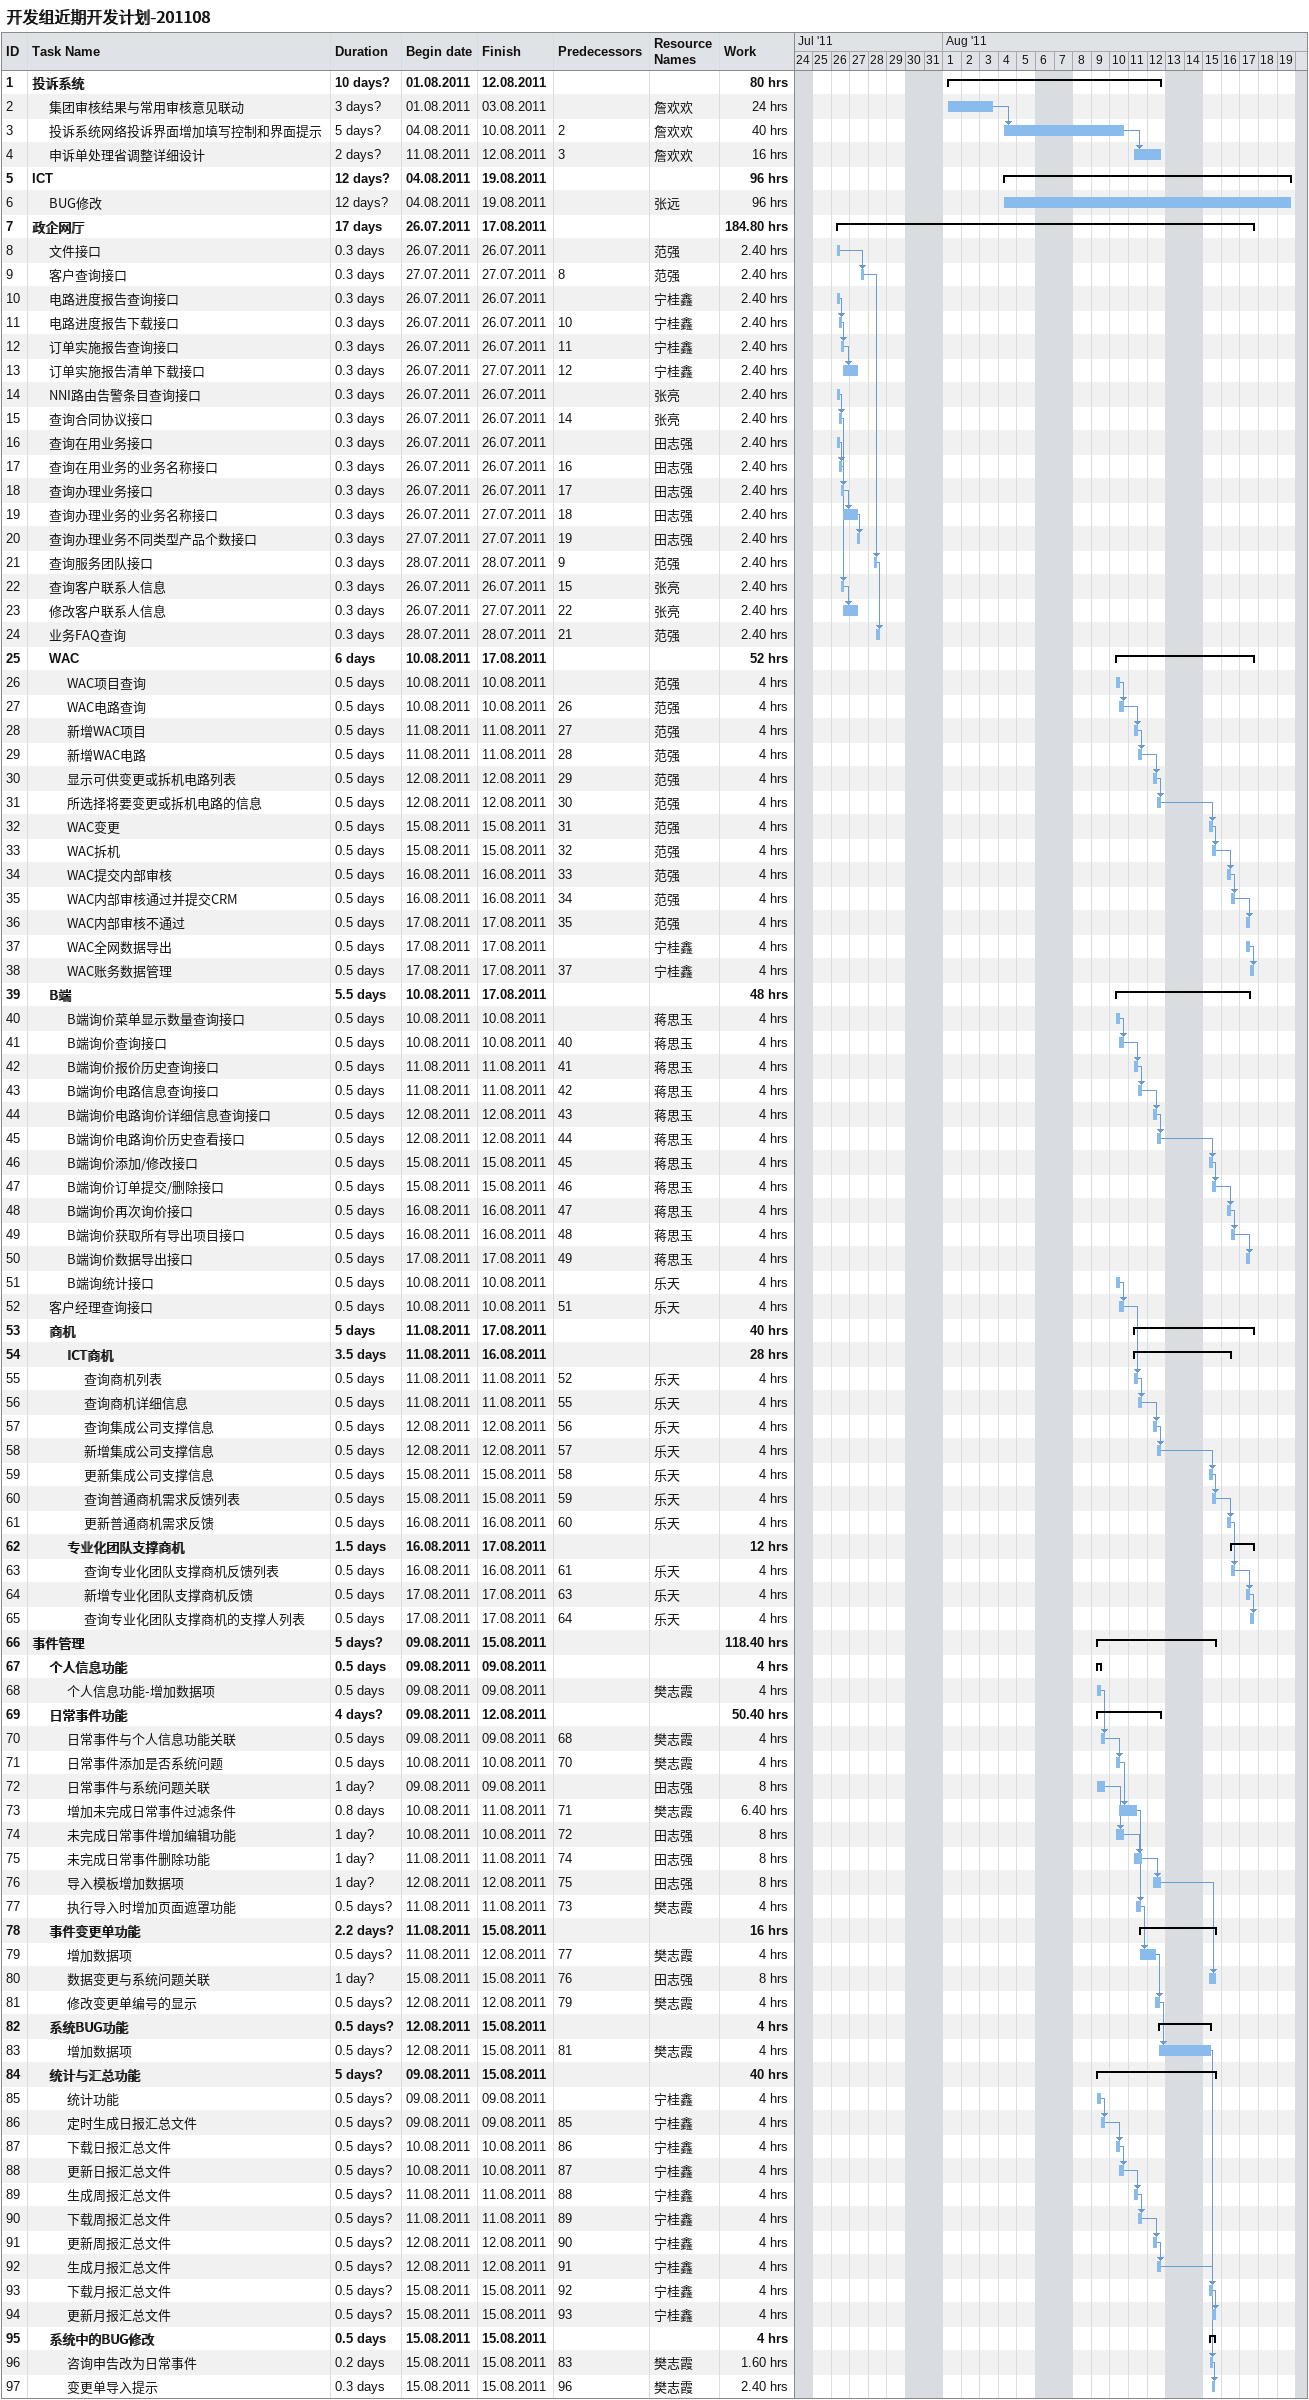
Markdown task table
开发组近期开发计划-201108

| ID | Level | Task | Duration | Start | Finish | Predecessors | Resources | Work (h) |
|---|---|---|---|---|---|---|---|---|
| 1 | 1 | **投诉系统** | 10d? | 2011-08-01 | 2011-08-12 |  |  | 80 |
| 2 | 2 | 集团审核结果与常用审核意见联动 | 3d? | 2011-08-01 | 2011-08-03 |  | 詹欢欢 | 24 |
| 3 | 2 | 投诉系统网络投诉界面增加填写控制和界面提示 | 5d? | 2011-08-04 | 2011-08-10 | 2 | 詹欢欢 | 40 |
| 4 | 2 | 申诉单处理省调整详细设计 | 2d? | 2011-08-11 | 2011-08-12 | 3 | 詹欢欢 | 16 |
| 5 | 1 | **ICT** | 12d? | 2011-08-04 | 2011-08-19 |  |  | 96 |
| 6 | 2 | BUG修改 | 12d? | 2011-08-04 | 2011-08-19 |  | 张远 | 96 |
| 7 | 1 | **政企网厅** | 17d | 2011-07-26 | 2011-08-17 |  |  | 184.80 |
| 8 | 2 | 文件接口 | 0.3d | 2011-07-26 | 2011-07-26 |  | 范强 | 2.40 |
| 9 | 2 | 客户查询接口 | 0.3d | 2011-07-27 | 2011-07-27 | 8 | 范强 | 2.40 |
| 10 | 2 | 电路进度报告查询接口 | 0.3d | 2011-07-26 | 2011-07-26 |  | 宁桂鑫 | 2.40 |
| 11 | 2 | 电路进度报告下载接口 | 0.3d | 2011-07-26 | 2011-07-26 | 10 | 宁桂鑫 | 2.40 |
| 12 | 2 | 订单实施报告查询接口 | 0.3d | 2011-07-26 | 2011-07-26 | 11 | 宁桂鑫 | 2.40 |
| 13 | 2 | 订单实施报告清单下载接口 | 0.3d | 2011-07-26 | 2011-07-27 | 12 | 宁桂鑫 | 2.40 |
| 14 | 2 | NNI路由告警条目查询接口 | 0.3d | 2011-07-26 | 2011-07-26 |  | 张亮 | 2.40 |
| 15 | 2 | 查询合同协议接口 | 0.3d | 2011-07-26 | 2011-07-26 | 14 | 张亮 | 2.40 |
| 16 | 2 | 查询在用业务接口 | 0.3d | 2011-07-26 | 2011-07-26 |  | 田志强 | 2.40 |
| 17 | 2 | 查询在用业务的业务名称接口 | 0.3d | 2011-07-26 | 2011-07-26 | 16 | 田志强 | 2.40 |
| 18 | 2 | 查询办理业务接口 | 0.3d | 2011-07-26 | 2011-07-26 | 17 | 田志强 | 2.40 |
| 19 | 2 | 查询办理业务的业务名称接口 | 0.3d | 2011-07-26 | 2011-07-27 | 18 | 田志强 | 2.40 |
| 20 | 2 | 查询办理业务不同类型产品个数接口 | 0.3d | 2011-07-27 | 2011-07-27 | 19 | 田志强 | 2.40 |
| 21 | 2 | 查询服务团队接口 | 0.3d | 2011-07-28 | 2011-07-28 | 9 | 范强 | 2.40 |
| 22 | 2 | 查询客户联系人信息 | 0.3d | 2011-07-26 | 2011-07-26 | 15 | 张亮 | 2.40 |
| 23 | 2 | 修改客户联系人信息 | 0.3d | 2011-07-26 | 2011-07-27 | 22 | 张亮 | 2.40 |
| 24 | 2 | 业务FAQ查询 | 0.3d | 2011-07-28 | 2011-07-28 | 21 | 范强 | 2.40 |
| 25 | 2 | **WAC** | 6d | 2011-08-10 | 2011-08-17 |  |  | 52 |
| 26 | 3 | WAC项目查询 | 0.5d | 2011-08-10 | 2011-08-10 |  | 范强 | 4 |
| 27 | 3 | WAC电路查询 | 0.5d | 2011-08-10 | 2011-08-10 | 26 | 范强 | 4 |
| 28 | 3 | 新增WAC项目 | 0.5d | 2011-08-11 | 2011-08-11 | 27 | 范强 | 4 |
| 29 | 3 | 新增WAC电路 | 0.5d | 2011-08-11 | 2011-08-11 | 28 | 范强 | 4 |
| 30 | 3 | 显示可供变更或拆机电路列表 | 0.5d | 2011-08-12 | 2011-08-12 | 29 | 范强 | 4 |
| 31 | 3 | 所选择将要变更或拆机电路的信息 | 0.5d | 2011-08-12 | 2011-08-12 | 30 | 范强 | 4 |
| 32 | 3 | WAC变更 | 0.5d | 2011-08-15 | 2011-08-15 | 31 | 范强 | 4 |
| 33 | 3 | WAC拆机 | 0.5d | 2011-08-15 | 2011-08-15 | 32 | 范强 | 4 |
| 34 | 3 | WAC提交内部审核 | 0.5d | 2011-08-16 | 2011-08-16 | 33 | 范强 | 4 |
| 35 | 3 | WAC内部审核通过并提交CRM | 0.5d | 2011-08-16 | 2011-08-16 | 34 | 范强 | 4 |
| 36 | 3 | WAC内部审核不通过 | 0.5d | 2011-08-17 | 2011-08-17 | 35 | 范强 | 4 |
| 37 | 3 | WAC全网数据导出 | 0.5d | 2011-08-17 | 2011-08-17 |  | 宁桂鑫 | 4 |
| 38 | 3 | WAC账务数据管理 | 0.5d | 2011-08-17 | 2011-08-17 | 37 | 宁桂鑫 | 4 |
| 39 | 2 | **B端** | 5.5d | 2011-08-10 | 2011-08-17 |  |  | 48 |
| 40 | 3 | B端询价菜单显示数量查询接口 | 0.5d | 2011-08-10 | 2011-08-10 |  | 蒋思玉 | 4 |
| 41 | 3 | B端询价查询接口 | 0.5d | 2011-08-10 | 2011-08-10 | 40 | 蒋思玉 | 4 |
| 42 | 3 | B端询价报价历史查询接口 | 0.5d | 2011-08-11 | 2011-08-11 | 41 | 蒋思玉 | 4 |
| 43 | 3 | B端询价电路信息查询接口 | 0.5d | 2011-08-11 | 2011-08-11 | 42 | 蒋思玉 | 4 |
| 44 | 3 | B端询价电路询价详细信息查询接口 | 0.5d | 2011-08-12 | 2011-08-12 | 43 | 蒋思玉 | 4 |
| 45 | 3 | B端询价电路询价历史查看接口 | 0.5d | 2011-08-12 | 2011-08-12 | 44 | 蒋思玉 | 4 |
| 46 | 3 | B端询价添加/修改接口 | 0.5d | 2011-08-15 | 2011-08-15 | 45 | 蒋思玉 | 4 |
| 47 | 3 | B端询价订单提交/删除接口 | 0.5d | 2011-08-15 | 2011-08-15 | 46 | 蒋思玉 | 4 |
| 48 | 3 | B端询价再次询价接口 | 0.5d | 2011-08-16 | 2011-08-16 | 47 | 蒋思玉 | 4 |
| 49 | 3 | B端询价获取所有导出项目接口 | 0.5d | 2011-08-16 | 2011-08-16 | 48 | 蒋思玉 | 4 |
| 50 | 3 | B端询价数据导出接口 | 0.5d | 2011-08-17 | 2011-08-17 | 49 | 蒋思玉 | 4 |
| 51 | 3 | B端询统计接口 | 0.5d | 2011-08-10 | 2011-08-10 |  | 乐天 | 4 |
| 52 | 2 | 客户经理查询接口 | 0.5d | 2011-08-10 | 2011-08-10 | 51 | 乐天 | 4 |
| 53 | 2 | **商机** | 5d | 2011-08-11 | 2011-08-17 |  |  | 40 |
| 54 | 3 | **ICT商机** | 3.5d | 2011-08-11 | 2011-08-16 |  |  | 28 |
| 55 | 4 | 查询商机列表 | 0.5d | 2011-08-11 | 2011-08-11 | 52 | 乐天 | 4 |
| 56 | 4 | 查询商机详细信息 | 0.5d | 2011-08-11 | 2011-08-11 | 55 | 乐天 | 4 |
| 57 | 4 | 查询集成公司支撑信息 | 0.5d | 2011-08-12 | 2011-08-12 | 56 | 乐天 | 4 |
| 58 | 4 | 新增集成公司支撑信息 | 0.5d | 2011-08-12 | 2011-08-12 | 57 | 乐天 | 4 |
| 59 | 4 | 更新集成公司支撑信息 | 0.5d | 2011-08-15 | 2011-08-15 | 58 | 乐天 | 4 |
| 60 | 4 | 查询普通商机需求反馈列表 | 0.5d | 2011-08-15 | 2011-08-15 | 59 | 乐天 | 4 |
| 61 | 4 | 更新普通商机需求反馈 | 0.5d | 2011-08-16 | 2011-08-16 | 60 | 乐天 | 4 |
| 62 | 3 | **专业化团队支撑商机** | 1.5d | 2011-08-16 | 2011-08-17 |  |  | 12 |
| 63 | 4 | 查询专业化团队支撑商机反馈列表 | 0.5d | 2011-08-16 | 2011-08-16 | 61 | 乐天 | 4 |
| 64 | 4 | 新增专业化团队支撑商机反馈 | 0.5d | 2011-08-17 | 2011-08-17 | 63 | 乐天 | 4 |
| 65 | 4 | 查询专业化团队支撑商机的支撑人列表 | 0.5d | 2011-08-17 | 2011-08-17 | 64 | 乐天 | 4 |
| 66 | 1 | **事件管理** | 5d? | 2011-08-09 | 2011-08-15 |  |  | 118.40 |
| 67 | 2 | **个人信息功能** | 0.5d | 2011-08-09 | 2011-08-09 |  |  | 4 |
| 68 | 3 | 个人信息功能-增加数据项 | 0.5d | 2011-08-09 | 2011-08-09 |  | 樊志霞 | 4 |
| 69 | 2 | **日常事件功能** | 4d? | 2011-08-09 | 2011-08-12 |  |  | 50.40 |
| 70 | 3 | 日常事件与个人信息功能关联 | 0.5d | 2011-08-09 | 2011-08-09 | 68 | 樊志霞 | 4 |
| 71 | 3 | 日常事件添加是否系统问题 | 0.5d | 2011-08-10 | 2011-08-10 | 70 | 樊志霞 | 4 |
| 72 | 3 | 日常事件与系统问题关联 | 1d? | 2011-08-09 | 2011-08-09 |  | 田志强 | 8 |
| 73 | 3 | 增加未完成日常事件过滤条件 | 0.8d | 2011-08-10 | 2011-08-11 | 71 | 樊志霞 | 6.40 |
| 74 | 3 | 未完成日常事件增加编辑功能 | 1d? | 2011-08-10 | 2011-08-10 | 72 | 田志强 | 8 |
| 75 | 3 | 未完成日常事件删除功能 | 1d? | 2011-08-11 | 2011-08-11 | 74 | 田志强 | 8 |
| 76 | 3 | 导入模板增加数据项 | 1d? | 2011-08-12 | 2011-08-12 | 75 | 田志强 | 8 |
| 77 | 3 | 执行导入时增加页面遮罩功能 | 0.5d? | 2011-08-11 | 2011-08-11 | 73 | 樊志霞 | 4 |
| 78 | 2 | **事件变更单功能** | 2.2d? | 2011-08-11 | 2011-08-15 |  |  | 16 |
| 79 | 3 | 增加数据项 | 0.5d? | 2011-08-11 | 2011-08-12 | 77 | 樊志霞 | 4 |
| 80 | 3 | 数据变更与系统问题关联 | 1d? | 2011-08-15 | 2011-08-15 | 76 | 田志强 | 8 |
| 81 | 3 | 修改变更单编号的显示 | 0.5d? | 2011-08-12 | 2011-08-12 | 79 | 樊志霞 | 4 |
| 82 | 2 | **系统BUG功能** | 0.5d? | 2011-08-12 | 2011-08-15 |  |  | 4 |
| 83 | 3 | 增加数据项 | 0.5d? | 2011-08-12 | 2011-08-15 | 81 | 樊志霞 | 4 |
| 84 | 2 | **统计与汇总功能** | 5d? | 2011-08-09 | 2011-08-15 |  |  | 40 |
| 85 | 3 | 统计功能 | 0.5d? | 2011-08-09 | 2011-08-09 |  | 宁桂鑫 | 4 |
| 86 | 3 | 定时生成日报汇总文件 | 0.5d? | 2011-08-09 | 2011-08-09 | 85 | 宁桂鑫 | 4 |
| 87 | 3 | 下载日报汇总文件 | 0.5d? | 2011-08-10 | 2011-08-10 | 86 | 宁桂鑫 | 4 |
| 88 | 3 | 更新日报汇总文件 | 0.5d? | 2011-08-10 | 2011-08-10 | 87 | 宁桂鑫 | 4 |
| 89 | 3 | 生成周报汇总文件 | 0.5d? | 2011-08-11 | 2011-08-11 | 88 | 宁桂鑫 | 4 |
| 90 | 3 | 下载周报汇总文件 | 0.5d? | 2011-08-11 | 2011-08-11 | 89 | 宁桂鑫 | 4 |
| 91 | 3 | 更新周报汇总文件 | 0.5d? | 2011-08-12 | 2011-08-12 | 90 | 宁桂鑫 | 4 |
| 92 | 3 | 生成月报汇总文件 | 0.5d? | 2011-08-12 | 2011-08-12 | 91 | 宁桂鑫 | 4 |
| 93 | 3 | 下载月报汇总文件 | 0.5d? | 2011-08-15 | 2011-08-15 | 92 | 宁桂鑫 | 4 |
| 94 | 3 | 更新月报汇总文件 | 0.5d? | 2011-08-15 | 2011-08-15 | 93 | 宁桂鑫 | 4 |
| 95 | 2 | **系统中的BUG修改** | 0.5d | 2011-08-15 | 2011-08-15 |  |  | 4 |
| 96 | 3 | 咨询申告改为日常事件 | 0.2d | 2011-08-15 | 2011-08-15 | 83 | 樊志霞 | 1.60 |
| 97 | 3 | 变更单导入提示 | 0.3d | 2011-08-15 | 2011-08-15 | 96 | 樊志霞 | 2.40 |
